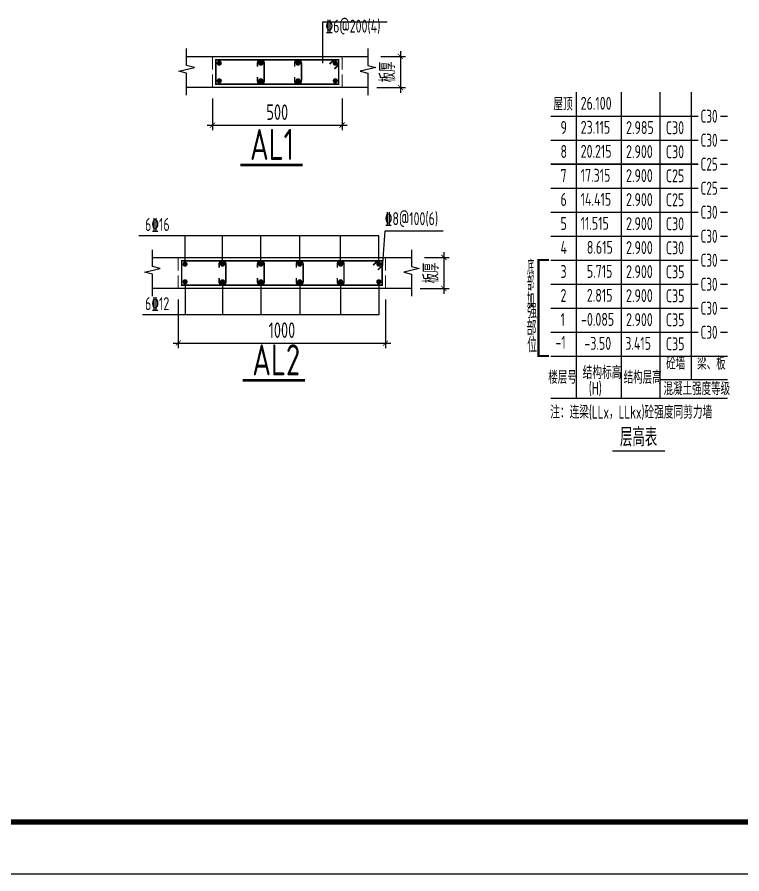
# Model space of a CAD drawing. Extents: x -668857 to 154266, y -275694 to 291306.
# Drawn here: x -185195 to -171210, y -109383 to -92843 of the extents above; entities that cross this region are included whole.
import ezdxf
from ezdxf.enums import TextEntityAlignment as Align

# ---------------------------------------------------------------- set-up
doc = ezdxf.new("R2010")
doc.units = 0
doc.header["$LTSCALE"] = 1000
doc.linetypes.add('DASH', pattern=[0.35, 0.25, -0.1])
doc.layers.get('0').update_dxf_attribs({"linetype": 'CONTINUOUS'})
doc.layers.get('DEFPOINTS').update_dxf_attribs({"linetype": 'CONTINUOUS'})
for name, color, linetype in [('-TK', 7, 'CONTINUOUS'), ('AXIS', 3, 'CONTINUOUS'), ('BEAM_DE', 7, 'CONTINUOUS'), ('NUM', 7, 'CONTINUOUS'), ('REIN', 6, 'CONTINUOUS'), ('S-0-TEXT', 7, 'CONTINUOUS'), ('S-B表格', 2, 'CONTINUOUS'), ('TEXT', 2, 'CONTINUOUS'), ('THIN', 7, 'CONTINUOUS'), ('大样详图_文字', 60, 'CONTINUOUS')]:
    doc.layers.add(name, color=color, linetype=linetype)
for name, color, linetype, lineweight in [('7549', 9, 'CONTINUOUS', 18), ('S-REIN', 12, 'CONTINUOUS', 50), ('S-Thin-D', 7, 'DASH', 18)]:
    doc.layers.add(name, color=color, linetype=linetype, lineweight=lineweight)
doc.styles.add('TSSD_DIMENSION', font='Tssdeng.shx', dxfattribs={"width": 0.7, "bigfont": 'tssdchn.shx'})
doc.styles.add('TSSD_Norm', font='Tssdeng.shx', dxfattribs={"bigfont": 'tssdchn.shx'})
doc.styles.add('TSSD_REIN', font='tssdeng.shx', dxfattribs={"width": 0.7, "height": 300, "bigfont": 'tssdchn.shx'})
doc.dimstyles.new('TSSD_25_100', dxfattribs={"dimtxt": 300, "dimasz": 100, "dimexe": 100, "dimexo": 250, "dimgap": 100, "dimtad": 1, "dimdec": 0, "dimlfac": 0.25, "dimzin": 0, "dimdsep": 46, "dimtxsty": 'TSSD_DIMENSION', "dimblk": 'ARCHTICK', "dimcen": 0, "dimdle": 100, "dimclrt": 7, "dimadec": 0, "dimazin": 0, "dimtfac": 1, "dimtdec": 0, "dimtix": 1, "dimtmove": 2, "dimatfit": 3, "dimldrblk": 'ARCHTICK', "dimfxl": 0, "dimtolj": 1, "dimtzin": 0, "dimarcsym": 0})

# ---------------------------------------------------------------- blocks, each defined once
blk = doc.blocks.new('A1')
blk.add_lwpolyline([(0, 59400), (0, 0), (84100, 0), (84100, 59400)], close=True)
at = {"const_width": 100}
blk.add_lwpolyline([(2500, 58400), (2500, 1000), (83100, 1000), (83100, 58400)], close=True, dxfattribs=at)
blk = doc.blocks.new('B20200424131938')
at = {"layer": '7549', "const_width": 40}
blk.add_lwpolyline([(417, 3688), (217, 3688), (217, 1834), (417, 1834)], dxfattribs=at)
at = {"layer": 'S-0-TEXT'}
blk.add_lwpolyline([(1641, 0, 27, 27, 0), (2658, 0, 0, 0, 0)], format="xyseb", dxfattribs=at)
at = {"layer": 'S-B表格'}
for p, q in [((952, 1021), (952, 6932)), ((1817, 1021), (1817, 6932)), ((2567, 1021), (2567, 6932)), ((3167, 1385), (3167, 6932)), ((452, 6469), (3167, 6469)), ((452, 6469), (3167, 6469)), ((3167, 6469), (3298, 6469)), ((3167, 6469), (3298, 6469)), ((3167, 6469), (3298, 6469)), ((3731, 6469), (3862, 6469)), ((3731, 6469), (3862, 6469)), ((3731, 6469), (3862, 6469)), ((452, 6005), (3167, 6005)), ((452, 6005), (3167, 6005)), ((3167, 6005), (3298, 6005)), ((3167, 6005), (3298, 6005)), ((3167, 6005), (3298, 6005)), ((3731, 6005), (3862, 6005)), ((3731, 6005), (3862, 6005)), ((3731, 6005), (3862, 6005)), ((452, 5542), (3167, 5542)), ((452, 5542), (3167, 5542)), ((3167, 5542), (3298, 5542)), ((3167, 5542), (3298, 5542)), ((3167, 5542), (3298, 5542)), ((3731, 5542), (3862, 5542)), ((3731, 5542), (3862, 5542)), ((3731, 5542), (3862, 5542)), ((452, 5078), (3167, 5078)), ((452, 5078), (3167, 5078)), ((3167, 5078), (3298, 5078)), ((3167, 5078), (3298, 5078)), ((3167, 5078), (3298, 5078)), ((3731, 5078), (3862, 5078)), ((3731, 5078), (3862, 5078)), ((3731, 5078), (3862, 5078)), ((452, 4615), (3167, 4615)), ((3167, 4615), (3298, 4615)), ((3731, 4615), (3862, 4615)), ((452, 4151), (3167, 4151)), ((3167, 4151), (3298, 4151)), ((3731, 4151), (3862, 4151)), ((452, 3688), (3167, 3688)), ((3167, 3688), (3298, 3688)), ((3731, 3688), (3862, 3688)), ((452, 3224), (3167, 3224)), ((3167, 3224), (3298, 3224)), ((3731, 3224), (3862, 3224)), ((452, 2761), (3167, 2761)), ((3167, 2761), (3298, 2761)), ((3731, 2761), (3862, 2761)), ((452, 2297), (3167, 2297)), ((3167, 2297), (3298, 2297)), ((3731, 2297), (3862, 2297)), ((452, 1834), (3167, 1834)), ((452, 1834), (3862, 1834)), ((452, 1834), (2854, 1834)), ((452, 1834), (2854, 1834)), ((2567, 1385), (3862, 1385)), ((452, 1021), (3862, 1021))]:
    blk.add_line(p, q, dxfattribs=at)
at = {"style": 'TSSD_REIN'}
for s, width, p, p2 in [('底', 0.535575, (-3, 3408), (134, 3408)), ('部', 0.530918, (-3, 3100), (134, 3100)), ('加', 0.526341, (-3, 2774), (134, 2774))]:
    blk.add_text(s, height=285, dxfattribs=dict(at, width=width)).set_placement(p, p2, align=Align.FIT)
for s, height, width, p in [('强', 285, 0.535575, (-3, 2477)), ('部', 285, 0.535575, (-13, 2146)), ('位', 285, 0.535575, (-3, 1820)), ('砼墙', 250, 0.7, (2681, 1495)), ('梁、板', 250, 0.7, (3279, 1495))]:
    blk.add_text(s, height=height, dxfattribs=dict(at, width=width)).set_placement(p, align=Align.BOTTOM_LEFT)
for s, width, p in [('结构标高', 0.65, (1070, 1392)), ('楼层号', 0.7, (405, 1299)), ('结构层高', 0.7, (1860, 1299)), ('(H)', 0.65, (1188, 1086)), ('混凝土强度等级', 0.7, (2629, 1080))]:
    blk.add_text(s, height=250, dxfattribs=dict(at, width=width)).set_placement(p)
at = {"layer": 'S-0-TEXT', "style": 'TSSD_REIN', "width": 0.7}
blk.add_text('层高表', height=360, dxfattribs=at).set_placement((1790, 90))
at = {"layer": 'S-B表格', "style": 'TSSD_REIN'}
for s, width, p in [('屋顶', 0.65, (503, 6575)), ('26.100', 0.7, (1031, 6590)), ('C30', 0.65, (3345, 6341)), ('9', 0.7, (642, 6123)), ('23.115', 0.7, (1031, 6126)), ('2.985', 0.7, (1907, 6121)), ('C30', 0.7, (2675, 6118)), ('C30', 0.65, (3345, 5877)), ('8', 0.7, (642, 5660)), ('20.215', 0.7, (1031, 5663)), ('2.900', 0.7, (1907, 5658)), ('C30', 0.7, (2675, 5654)), ('C25', 0.65, (3345, 5414)), ('7', 0.7, (642, 5196)), ('17.315', 0.7, (1031, 5199)), ('2.900', 0.7, (1907, 5194)), ('C25', 0.7, (2675, 5191)), ('C25', 0.65, (3345, 4950)), ('6', 0.7, (642, 4733)), ('14.415', 0.7, (1031, 4736)), ('2.900', 0.7, (1907, 4731)), ('C25', 0.7, (2675, 4727)), ('C30', 0.65, (3345, 4487)), ('5', 0.7, (642, 4269)), ('11.515', 0.7, (1031, 4272)), ('2.900', 0.7, (1907, 4267)), ('C30', 0.7, (2675, 4264)), ('C30', 0.65, (3345, 4023)), ('4', 0.7, (642, 3806)), ('8.615', 0.7, (1150, 3809)), ('2.900', 0.7, (1907, 3804)), ('C30', 0.7, (2675, 3800)), ('C30', 0.65, (3345, 3560)), ('3', 0.7, (642, 3342)), ('5.715', 0.7, (1150, 3345)), ('2.900', 0.7, (1907, 3340)), ('C35', 0.7, (2675, 3337)), ('C30', 0.65, (3345, 3096)), ('2', 0.7, (642, 2879)), ('2.815', 0.7, (1150, 2882)), ('2.900', 0.7, (1907, 2877)), ('C35', 0.7, (2675, 2873)), ('C30', 0.65, (3345, 2633)), ('1', 0.7, (642, 2415)), ('-0.085', 0.7, (1038, 2418)), ('2.900', 0.7, (1907, 2413)), ('C35', 0.7, (2675, 2410)), ('C30', 0.65, (3345, 2169)), ('-1', 0.7, (545, 1974)), ('-3.50', 0.7, (1103, 1955)), ('3.415', 0.7, (1891, 1955)), ('C35', 0.7, (2675, 1946))]:
    blk.add_text(s, height=250, dxfattribs=dict(at, width=width)).set_placement(p)
at = {"layer": 'TEXT', "style": 'TSSD_REIN', "width": 0.65}
blk.add_text('注：连梁(LLx，LLkx)砼强度同剪力墙', height=250, dxfattribs=at).set_placement((443, 627))
blk = doc.blocks.new('_ArchTick')
at = {"color": 0, "linetype": 'ByBlock', "const_width": 0.15}
blk.add_lwpolyline([(-0.5, -0.5), (0.5, 0.5)], dxfattribs=at)
blk = doc.blocks.new('*D1017')
at = {"layer": 'AXIS', "color": 0, "lineweight": -2}
for p, q in [((-178175, -93601), (-177699, -93601)), ((-177799, -93501), (-177799, -94301)), ((-178256, -94201), (-177699, -94201))]:
    blk.add_line(p, q, dxfattribs=at)
at = {"layer": 'DEFPOINTS', "color": 0}
for p in [(-178425, -93601), (-178506, -94201), (-177799, -94201)]:
    blk.add_point(p, dxfattribs=at)
at = {"layer": 'AXIS', "color": 0, "lineweight": -2, "xscale": 100, "yscale": 100, "zscale": 100}
for p, rotation in [((-177799, -93601), 90), ((-177799, -94201), 270)]:
    blk.add_blockref('_ArchTick', p, dxfattribs=dict(at, rotation=rotation))
at = {"layer": 'AXIS', "color": 7, "insert": (-178049, -93901), "char_height": 300, "attachment_point": 5, "rotation": 90, "style": 'TSSD_DIMENSION'}
blk.add_mtext('\\A1;板厚', dxfattribs=at)
blk = doc.blocks.new('*D1018')
at = {"layer": 'AXIS', "color": 0, "lineweight": -2}
for p, q in [((-181425, -94412), (-181425, -95027)), ((-178925, -94412), (-178925, -95027)), ((-181525, -94927), (-178825, -94927))]:
    blk.add_line(p, q, dxfattribs=at)
at = {"layer": 'DEFPOINTS', "color": 0}
for p in [(-181425, -94162), (-178925, -94162), (-178925, -94927)]:
    blk.add_point(p, dxfattribs=at)
at = {"layer": 'AXIS', "color": 0, "lineweight": -2, "xscale": 100, "yscale": 100, "zscale": 100, "rotation": 180}
blk.add_blockref('_ArchTick', (-181425, -94927), dxfattribs=at)
at = {"layer": 'AXIS', "color": 0, "lineweight": -2, "xscale": 100, "yscale": 100, "zscale": 100}
blk.add_blockref('_ArchTick', (-178925, -94927), dxfattribs=at)
at = {"layer": 'AXIS', "color": 7, "insert": (-180175, -94677), "char_height": 300, "attachment_point": 5, "style": 'TSSD_DIMENSION'}
blk.add_mtext('\\A1;500', dxfattribs=at)
blk = doc.blocks.new('*D1019')
at = {"layer": 'AXIS', "color": 0, "lineweight": -2}
for p, q in [((-176959, -97382), (-176959, -98182)), ((-177335, -97482), (-176859, -97482)), ((-177416, -98082), (-176859, -98082))]:
    blk.add_line(p, q, dxfattribs=at)
at = {"layer": 'DEFPOINTS', "color": 0}
for p in [(-177585, -97482), (-177666, -98082), (-176959, -98082)]:
    blk.add_point(p, dxfattribs=at)
at = {"layer": 'AXIS', "color": 0, "lineweight": -2, "xscale": 100, "yscale": 100, "zscale": 100}
for p, rotation in [((-176959, -97482), 90), ((-176959, -98082), 270)]:
    blk.add_blockref('_ArchTick', p, dxfattribs=dict(at, rotation=rotation))
at = {"layer": 'AXIS', "color": 7, "insert": (-177209, -97782), "char_height": 300, "attachment_point": 5, "rotation": 90, "style": 'TSSD_DIMENSION'}
blk.add_mtext('\\A1;板厚', dxfattribs=at)
blk = doc.blocks.new('*D1020')
at = {"layer": 'AXIS', "color": 0, "lineweight": -2}
for p, q in [((-182085, -98292), (-182085, -99236)), ((-178085, -98292), (-178085, -99236)), ((-182185, -99136), (-177985, -99136))]:
    blk.add_line(p, q, dxfattribs=at)
at = {"layer": 'DEFPOINTS', "color": 0}
for p in [(-182085, -98042), (-178085, -98042), (-178085, -99136)]:
    blk.add_point(p, dxfattribs=at)
at = {"layer": 'AXIS', "color": 0, "lineweight": -2, "xscale": 100, "yscale": 100, "zscale": 100, "rotation": 180}
blk.add_blockref('_ArchTick', (-182085, -99136), dxfattribs=at)
at = {"layer": 'AXIS', "color": 0, "lineweight": -2, "xscale": 100, "yscale": 100, "zscale": 100}
blk.add_blockref('_ArchTick', (-178085, -99136), dxfattribs=at)
at = {"layer": 'AXIS', "color": 7, "insert": (-180085, -98886), "char_height": 300, "attachment_point": 5, "style": 'TSSD_DIMENSION'}
blk.add_mtext('\\A1;1000', dxfattribs=at)

msp = doc.modelspace()

# ---------------------------------------------------------------- linework, layer by layer
at = {"layer": 'BEAM_DE'}
for p, q in [((-181924.8, -93601.31), (-178424.8, -93601.31)), ((-181424.8, -94201.31), (-181924.8, -94201.31)), ((-178924.8, -94201.31), (-181424.8, -94201.31)), ((-178424.8, -94201.31), (-178924.8, -94201.31)), ((-182585.3, -97482.06), (-177585.3, -97482.06)), ((-182085.3, -98082.06), (-182585.3, -98082.06)), ((-178085.3, -98082.06), (-182085.3, -98082.06)), ((-177585.3, -98082.06), (-178085.3, -98082.06))]:
    msp.add_line(p, q, dxfattribs=at)
at = {"layer": 'REIN', "const_width": 30}
for points in [[(-180556.8, -94001.31), (-180556.8, -94071.31, 1), (-180426.8, -94071.31), (-180426.8, -93731.31, 1), (-180556.8, -93731.31), (-180556.8, -93801.31)], [(-179839.8, -94001.31), (-179839.8, -94071.31, 1), (-179709.8, -94071.31), (-179709.8, -93731.31, 1), (-179839.8, -93731.31), (-179839.8, -93801.31)], [(-181297.3, -97882.06), (-181297.3, -97952.06, 1), (-181167.3, -97952.06), (-181167.3, -97612.06, 1), (-181297.3, -97612.06), (-181297.3, -97682.06)], [(-180556.8, -97882.06), (-180556.8, -97952.06, 1), (-180426.8, -97952.06), (-180426.8, -97612.06, 1), (-180556.8, -97612.06), (-180556.8, -97682.06)], [(-179807.3, -97882.06), (-179807.3, -97952.06, 1), (-179677.3, -97952.06), (-179677.3, -97612.06, 1), (-179807.3, -97612.06), (-179807.3, -97682.06)], [(-179017.13, -97882.06), (-179017.13, -97952.06, 1), (-178887.13, -97952.06), (-178887.13, -97612.06, 1), (-179017.13, -97612.06), (-179017.13, -97682.06)]]:
    msp.add_lwpolyline(points, format="xyb", dxfattribs=at)
at = {"layer": 'S-B表格', "color": 6, "linetype": 'ByBlock', "ltscale": 0.5, "const_width": 30}
msp.add_lwpolyline([(-174899.37, -95679.47), (-172052.99, -95679.47)], dxfattribs=at)
at = {"layer": 'S-REIN', "const_width": 30}
for points in [[(-178989.8, -93666.31), (-178989.8, -94136.31), (-181359.8, -94136.31), (-181359.8, -93666.31), (-178989.8, -93666.31)], [(-179166.58, -93751.16), (-179081.73, -93666.31)], [(-178989.8, -93758.23), (-179074.66, -93843.08)], [(-178150.3, -97547.06), (-178150.3, -98017.06), (-182020.3, -98017.06), (-182020.3, -97547.06), (-178150.3, -97547.06)], [(-178327.08, -97631.91), (-178242.22, -97547.06)], [(-178150.3, -97638.98), (-178235.15, -97723.83)]]:
    msp.add_lwpolyline(points, dxfattribs=at)
at = {"layer": 'S-REIN', "const_width": 50}
for points in [[(-181319.8, -93731.31, 1), (-181269.8, -93731.31, 1)], [(-180516.8, -93731.31, 1), (-180466.8, -93731.31, 1)], [(-179799.8, -93731.31, 1), (-179749.8, -93731.31, 1)], [(-179079.8, -93731.31, 1), (-179029.8, -93731.31, 1)], [(-181319.8, -94071.31, 1), (-181269.8, -94071.31, 1)], [(-180516.8, -94071.31, 1), (-180466.8, -94071.31, 1)], [(-179799.8, -94071.31, 1), (-179749.8, -94071.31, 1)], [(-179079.8, -94071.31, 1), (-179029.8, -94071.31, 1)], [(-181980.3, -97612.06, 1), (-181930.3, -97612.06, 1)], [(-181257.3, -97612.06, 1), (-181207.3, -97612.06, 1)], [(-180516.8, -97612.06, 1), (-180466.8, -97612.06, 1)], [(-179767.3, -97612.06, 1), (-179717.3, -97612.06, 1)], [(-178977.13, -97612.06, 1), (-178927.13, -97612.06, 1)], [(-178240.3, -97612.06, 1), (-178190.3, -97612.06, 1)], [(-181980.3, -97952.06, 1), (-181930.3, -97952.06, 1)], [(-181257.3, -97952.06, 1), (-181207.3, -97952.06, 1)], [(-180516.8, -97952.06, 1), (-180466.8, -97952.06, 1)], [(-179767.3, -97952.06, 1), (-179717.3, -97952.06, 1)], [(-178977.13, -97952.06, 1), (-178927.13, -97952.06, 1)], [(-178240.3, -97952.06, 1), (-178190.3, -97952.06, 1)]]:
    msp.add_lwpolyline(points, format="xyb", close=True, dxfattribs=at)
at = {"layer": 'S-Thin-D'}
for p, q in [((-181424.8, -94201.31), (-181424.8, -93601.31)), ((-178924.8, -94201.31), (-178924.8, -93601.31)), ((-182085.3, -98082.06), (-182085.3, -97482.06)), ((-178085.3, -98082.06), (-178085.3, -97482.06))]:
    msp.add_line(p, q, dxfattribs=at)
at = {"layer": 'TEXT', "const_width": 50}
for points in [[(-180888.65, -95695.81), (-179683.25, -95695.81)], [(-180844.56, -99854.77), (-179639.16, -99854.77)]]:
    msp.add_lwpolyline(points, dxfattribs=at)
at = {"layer": 'THIN'}
for points in [[(-181924.8, -94351.31), (-181924.8, -93926.31), (-182074.8, -93888.81), (-181774.8, -93813.81), (-181924.8, -93776.31), (-181924.8, -93451.31)], [(-178424.8, -93451.31), (-178424.8, -93776.31), (-178274.8, -93813.81), (-178574.8, -93888.81), (-178424.8, -93926.31), (-178424.8, -94351.31)], [(-182585.3, -98232.06), (-182585.3, -97807.06), (-182735.3, -97769.56), (-182435.3, -97694.56), (-182585.3, -97657.06), (-182585.3, -97332.06)], [(-177585.3, -97332.06), (-177585.3, -97657.06), (-177435.3, -97694.56), (-177735.3, -97769.56), (-177585.3, -97807.06), (-177585.3, -98232.06)]]:
    msp.add_lwpolyline(points, dxfattribs=at)
at = {"layer": '大样详图_文字'}
for p, q in [((-179297.6, -92931.31), (-178051.6, -92931.31)), ((-179297.6, -93731.31), (-179297.6, -92931.31)), ((-178215.3, -97066.84), (-182846.19, -97066.84)), ((-181955.3, -97612.06), (-181955.3, -97066.84)), ((-181232.3, -97612.06), (-181232.3, -97066.84)), ((-180491.8, -97612.06), (-180491.8, -97066.84)), ((-179742.3, -97612.06), (-179742.3, -97066.84)), ((-178952.13, -97612.06), (-178952.13, -97066.84)), ((-178215.3, -97612.06), (-178215.3, -97066.84)), ((-178150.3, -97782.06), (-178092.19, -96968.84)), ((-178092.19, -96968.84), (-176976.69, -96968.84)), ((-181955.3, -97952.06), (-181955.3, -98587.84)), ((-181232.3, -97952.06), (-181232.3, -98587.84)), ((-180491.8, -97952.06), (-180491.8, -98587.84)), ((-179742.3, -97952.06), (-179742.3, -98587.84)), ((-178952.13, -97952.06), (-178952.13, -98587.84)), ((-178215.3, -97952.06), (-178215.3, -98587.84)), ((-178215.3, -98587.84), (-182779.19, -98587.84))]:
    msp.add_line(p, q, dxfattribs=at)

# ---------------------------------------------------------------- block references
at = {"layer": '-TK'}
msp.add_blockref('A1', (-241330.92, -109382.95), dxfattribs=at)
at = {"layer": 'S-B表格'}
msp.add_blockref('B20200424131938', (-175351.01, -101221.07), dxfattribs=at)

# ---------------------------------------------------------------- texts
at = {"layer": 'NUM', "style": 'TSSD_Norm', "width": 0.7}
for s, p in [('AL1', (-180700.61, -95599.98)), ('AL2', (-180656.53, -99758.94))]:
    msp.add_text(s, height=600, dxfattribs=at).set_placement(p)
at = {"layer": '大样详图_文字', "style": 'TSSD_REIN', "width": 0.7}
for s, p in [('%%1326@200(4)', (-179246.46, -93216.83)), ('%%1328@100(6)', (-178102.96, -96933.35)), ('6%%13216', (-182727.24, -97046.96))]:
    msp.add_text(s, height=250, dxfattribs=at).set_placement(p, align=Align.BOTTOM_LEFT)
at = {"layer": '大样详图_文字', "color": 1, "style": 'TSSD_REIN', "width": 0.7}
msp.add_text('6%%13212', height=250, dxfattribs=at).set_placement((-182727.24, -98574.46), align=Align.BOTTOM_LEFT)

# ---------------------------------------------------------------- dimensions: what is measured, and where the dimension line sits
at = {"layer": 'AXIS'}
for base, p1, p2, picture, middle in [((-177798.76, -94201.31), (-178424.8, -93601.31), (-178505.98, -94201.31), '*D1017', (-178048.76, -93901.31)), ((-176959.26, -98082.06), (-177585.3, -97482.06), (-177666.48, -98082.06), '*D1019', (-177209.26, -97782.06))]:
    dim = msp.add_linear_dim(base=base, p1=p1, p2=p2, angle=90, text='板厚', dimstyle='TSSD_25_100', dxfattribs=at)
    dim.commit()
    dim.dimension.update_dxf_attribs({"geometry": picture, "text_midpoint": middle})
dim = msp.add_linear_dim(base=(-178924.8, -94927.07), p1=(-181424.8, -94161.57), p2=(-178924.8, -94161.57), text='500', dimstyle='TSSD_25_100', dxfattribs=at)
dim.commit()
dim.dimension.update_dxf_attribs({"geometry": '*D1018', "text_midpoint": (-180174.8, -94677.07)})
dim = msp.add_linear_dim(base=(-178085.3, -99136.32), p1=(-182085.3, -98042.32), p2=(-178085.3, -98042.32), dimstyle='TSSD_25_100', dxfattribs=at)
dim.commit()
dim.dimension.update_dxf_attribs({"geometry": '*D1020', "text_midpoint": (-180085.3, -98886.32)})

doc.saveas('drawing.dxf')
